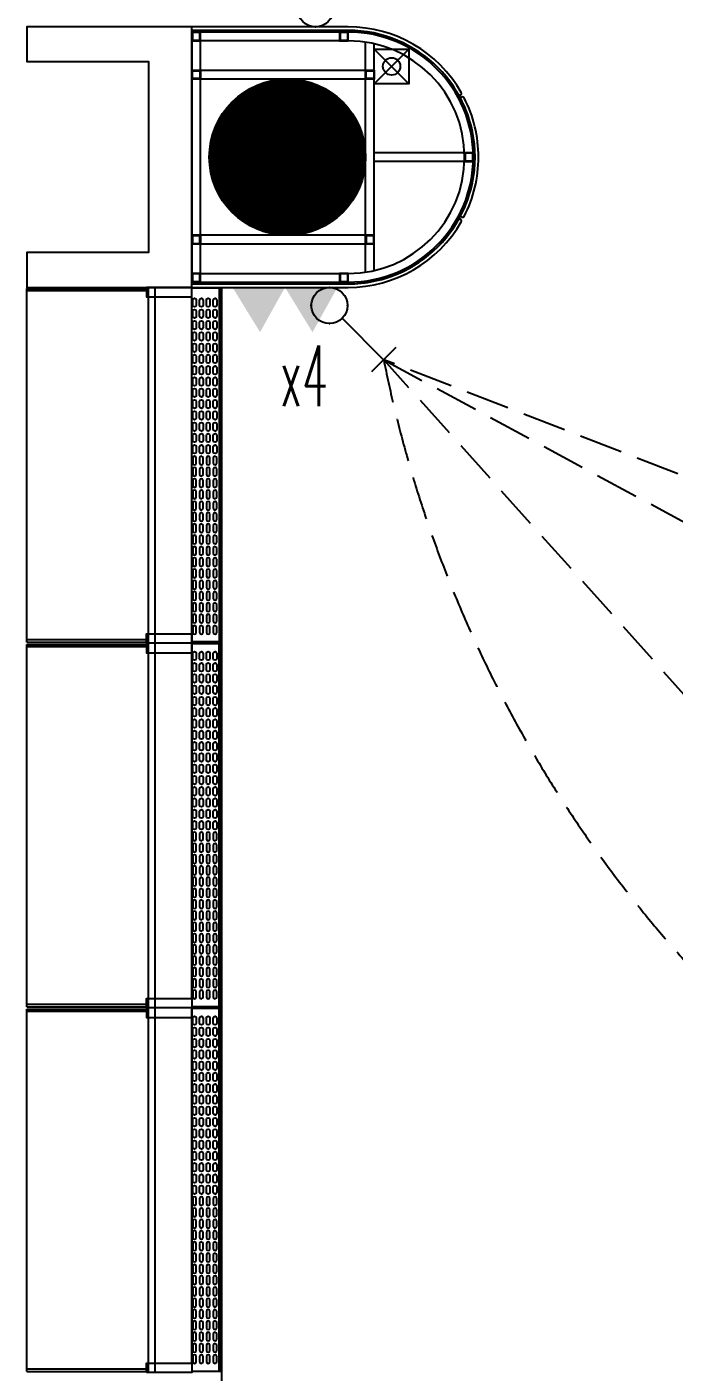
# Model space of a CAD drawing. Extents: x -284868 to 304789, y -137694 to 137894.
# Drawn here: x -79657 to -75930, y -92335 to -84588 of the extents above; entities that cross this region are included whole.
import ezdxf
from ezdxf.enums import TextEntityAlignment as Align

# ---------------------------------------------------------------- set-up
doc = ezdxf.new("R2010")
doc.units = 0
doc.linetypes.add('DASH', pattern=[0.35, 0.25, -0.1])
doc.layers.get('0').update_dxf_attribs({"linetype": 'CONTINUOUS'})
for name, color, linetype in [('0-建筑外轮廓', 8, 'CONTINUOUS'), ('0-建筑柱体', 251, 'CONTINUOUS'), ('0-消防栓(给排水)', 9, 'CONTINUOUS'), ('0-窗', 11, 'CONTINUOUS'), ('EQUIP-照明', 3, 'CONTINUOUS'), ('F-地漏', 8, 'CONTINUOUS'), ('P-完成面', 42, 'CONTINUOUS'), ('P-平面家具', 3, 'CONTINUOUS'), ('TEXT_照明_回路标注', 41, 'CONTINUOUS'), ('WIRE-照明', 130, 'CONTINUOUS')]:
    doc.layers.add(name, color=color, linetype=linetype)
doc.styles.add('HZ_e', font='simplex.shx', dxfattribs={"width": 0.8, "bigfont": 'hztxt.shx'})
doc.styles.get("Standard").update_dxf_attribs({"font": 'GBENOR', "bigfont": 'GBCBIG'})

# ---------------------------------------------------------------- blocks, each defined once
blk = doc.blocks.new('_YZH')
at = {"const_width": 0.5}
blk.add_lwpolyline([(-0.25, 0, 1), (0.25, 0, 1)], format="xyb", close=True, dxfattribs=at)
at = {"color": 4}
blk.add_circle((0, 0), 0.5, dxfattribs=at)
blk = doc.blocks.new('sgASGHHHH')
at = {"xscale": 900, "yscale": 900, "zscale": 900}
blk.add_blockref('_YZH', (-119845.8, -903674), dxfattribs=at)
blk = doc.blocks.new('A$C3B8026B3')
for p, q in [((949.5, 31455), (949.5, 33395)), ((949.5, 29355), (949.5, 31345)), ((949.5, 27255), (949.5, 29245))]:
    blk.add_line(p, q)
at = {"elevation": 0}
for points in [[(0, 33444), (688, 33444), (688, 33429.5), (0, 33429.5)], [(0, 31406), (688, 31406), (688, 31420.5), (0, 31420.5)], [(0, 31394), (688, 31394), (688, 31379.5), (0, 31379.5)], [(0, 29306), (688, 29306), (688, 29320.5), (0, 29320.5)], [(0, 29294), (688, 29294), (688, 29279.5), (0, 29279.5)], [(0, 27206), (688, 27206), (688, 27220.5), (0, 27220.5)]]:
    blk.add_lwpolyline(points, dxfattribs=at)
for points in [[(0, 31406), (0, 33444)], [(700, 31400), (700, 33450)], [(737.5, 31400), (737.5, 33450)], [(0, 29306), (0, 31394)], [(700, 29300), (700, 31400)], [(737.5, 29300), (737.5, 31400)], [(0, 27206), (0, 29294)], [(700, 27200), (700, 29300)], [(737.5, 27200), (737.5, 29300)]]:
    blk.add_lwpolyline(points)
for points in [[(688, 33450), (688, 33395), (949.5, 33395), (949.5, 33450)], [(688, 31400), (688, 31455), (949.5, 31455), (949.5, 31400)], [(688, 31400), (688, 31345), (949.5, 31345), (949.5, 31400)], [(688, 29300), (688, 29355), (949.5, 29355), (949.5, 29300)], [(688, 29300), (688, 29245), (949.5, 29245), (949.5, 29300)], [(688, 27200), (688, 27255), (949.5, 27255), (949.5, 27200)]]:
    blk.add_lwpolyline(points, close=True)
blk = doc.blocks.new('LT-BLK-20221201170113', base_point=(81437.4, -6378.6))
for p, q in [((79349.4, -6218.5, 0), (81437.4, -6218.5)), ((79349.4, -6220.7, 0), (81437.4, -6220.7))]:
    blk.add_line(p, q)
blk.add_lwpolyline([(79349.4, -6208.1), (81437.4, -6208.1), (81437.4, -6378.6), (79349.4, -6378.6)], close=True)
for points in [[(79403.4, -6235), (79433.4, -6235, -1), (79433.4, -6255), (79403.4, -6255, -0.999999)], [(79403.4, -6274.4), (79433.4, -6274.4, -1), (79433.4, -6294.4), (79403.4, -6294.4, -0.999999)], [(79468.4, -6235), (79498.4, -6235, -1), (79498.4, -6255), (79468.4, -6255, -0.999999)], [(79468.4, -6274.4), (79498.4, -6274.4, -1), (79498.4, -6294.4), (79468.4, -6294.4, -0.999999)], [(79533.4, -6235), (79563.4, -6235, -1), (79563.4, -6255), (79533.4, -6255, -0.999999)], [(79533.4, -6274.4), (79563.4, -6274.4, -1), (79563.4, -6294.4), (79533.4, -6294.4, -0.999999)], [(79598.4, -6235), (79628.4, -6235, -1), (79628.4, -6255), (79598.4, -6255, -0.999999)], [(79598.4, -6274.4), (79628.4, -6274.4, -1), (79628.4, -6294.4), (79598.4, -6294.4, -0.999999)], [(79663.4, -6235), (79693.4, -6235, -1), (79693.4, -6255), (79663.4, -6255, -0.999999)], [(79663.4, -6274.4), (79693.4, -6274.4, -1), (79693.4, -6294.4), (79663.4, -6294.4, -0.999999)], [(79728.4, -6235), (79758.4, -6235, -1), (79758.4, -6255), (79728.4, -6255, -0.999999)], [(79728.4, -6274.4), (79758.4, -6274.4, -1), (79758.4, -6294.4), (79728.4, -6294.4, -0.999999)], [(79793.4, -6235), (79823.4, -6235, -1), (79823.4, -6255), (79793.4, -6255, -0.999999)], [(79793.4, -6274.4), (79823.4, -6274.4, -1), (79823.4, -6294.4), (79793.4, -6294.4, -0.999999)], [(79858.4, -6235), (79888.4, -6235, -1), (79888.4, -6255), (79858.4, -6255, -0.999999)], [(79858.4, -6274.4), (79888.4, -6274.4, -1), (79888.4, -6294.4), (79858.4, -6294.4, -0.999999)], [(79923.4, -6235), (79953.4, -6235, -1), (79953.4, -6255), (79923.4, -6255, -0.999999)], [(79923.4, -6274.4), (79953.4, -6274.4, -1), (79953.4, -6294.4), (79923.4, -6294.4, -0.999999)], [(79988.4, -6235), (80018.4, -6235, -1), (80018.4, -6255), (79988.4, -6255, -0.999999)], [(79988.4, -6274.4), (80018.4, -6274.4, -1), (80018.4, -6294.4), (79988.4, -6294.4, -0.999999)], [(80053.4, -6235), (80083.4, -6235, -1), (80083.4, -6255), (80053.4, -6255, -0.999999)], [(80053.4, -6274.4), (80083.4, -6274.4, -1), (80083.4, -6294.4), (80053.4, -6294.4, -0.999999)], [(80118.4, -6235), (80148.4, -6235, -1), (80148.4, -6255), (80118.4, -6255, -0.999999)], [(80118.4, -6274.4), (80148.4, -6274.4, -1), (80148.4, -6294.4), (80118.4, -6294.4, -0.999999)], [(80183.4, -6235), (80213.4, -6235, -1), (80213.4, -6255), (80183.4, -6255, -0.999999)], [(80183.4, -6274.4), (80213.4, -6274.4, -1), (80213.4, -6294.4), (80183.4, -6294.4, -0.999999)], [(80248.4, -6235), (80278.4, -6235, -1), (80278.4, -6255), (80248.4, -6255, -0.999999)], [(80248.4, -6274.4), (80278.4, -6274.4, -1), (80278.4, -6294.4), (80248.4, -6294.4, -0.999999)], [(80313.4, -6235), (80343.4, -6235, -1), (80343.4, -6255), (80313.4, -6255, -0.999999)], [(80313.4, -6274.4), (80343.4, -6274.4, -1), (80343.4, -6294.4), (80313.4, -6294.4, -0.999999)], [(80408.4, -6235), (80378.4, -6235, 1), (80378.4, -6255), (80408.4, -6255, 0.999999)], [(80408.4, -6274.4), (80378.4, -6274.4, 1), (80378.4, -6294.4), (80408.4, -6294.4, 0.999999)], [(80473.4, -6235), (80443.4, -6235, 1), (80443.4, -6255), (80473.4, -6255, 0.999999)], [(80473.4, -6274.4), (80443.4, -6274.4, 1), (80443.4, -6294.4), (80473.4, -6294.4, 0.999999)], [(80538.4, -6235), (80508.4, -6235, 1), (80508.4, -6255), (80538.4, -6255, 0.999999)], [(80538.4, -6274.4), (80508.4, -6274.4, 1), (80508.4, -6294.4), (80538.4, -6294.4, 0.999999)], [(80603.4, -6235), (80573.4, -6235, 1), (80573.4, -6255), (80603.4, -6255, 0.999999)], [(80603.4, -6274.4), (80573.4, -6274.4, 1), (80573.4, -6294.4), (80603.4, -6294.4, 0.999999)], [(80668.4, -6235), (80638.4, -6235, 1), (80638.4, -6255), (80668.4, -6255, 0.999999)], [(80668.4, -6274.4), (80638.4, -6274.4, 1), (80638.4, -6294.4), (80668.4, -6294.4, 0.999999)], [(80733.4, -6235), (80703.4, -6235, 1), (80703.4, -6255), (80733.4, -6255, 0.999999)], [(80733.4, -6274.4), (80703.4, -6274.4, 1), (80703.4, -6294.4), (80733.4, -6294.4, 0.999999)], [(80798.4, -6235), (80768.4, -6235, 1), (80768.4, -6255), (80798.4, -6255, 0.999999)], [(80798.4, -6274.4), (80768.4, -6274.4, 1), (80768.4, -6294.4), (80798.4, -6294.4, 0.999999)], [(80863.4, -6235), (80833.4, -6235, 1), (80833.4, -6255), (80863.4, -6255, 0.999999)], [(80863.4, -6274.4), (80833.4, -6274.4, 1), (80833.4, -6294.4), (80863.4, -6294.4, 0.999999)], [(80928.4, -6235), (80898.4, -6235, 1), (80898.4, -6255), (80928.4, -6255, 0.999999)], [(80928.4, -6274.4), (80898.4, -6274.4, 1), (80898.4, -6294.4), (80928.4, -6294.4, 0.999999)], [(80993.4, -6235), (80963.4, -6235, 1), (80963.4, -6255), (80993.4, -6255, 0.999999)], [(80993.4, -6274.4), (80963.4, -6274.4, 1), (80963.4, -6294.4), (80993.4, -6294.4, 0.999999)], [(81058.4, -6235), (81028.4, -6235, 1), (81028.4, -6255), (81058.4, -6255, 0.999999)], [(81058.4, -6274.4), (81028.4, -6274.4, 1), (81028.4, -6294.4), (81058.4, -6294.4, 0.999999)], [(81123.4, -6235), (81093.4, -6235, 1), (81093.4, -6255), (81123.4, -6255, 0.999999)], [(81123.4, -6274.4), (81093.4, -6274.4, 1), (81093.4, -6294.4), (81123.4, -6294.4, 0.999999)], [(81188.4, -6235), (81158.4, -6235, 1), (81158.4, -6255), (81188.4, -6255, 0.999999)], [(81188.4, -6274.4), (81158.4, -6274.4, 1), (81158.4, -6294.4), (81188.4, -6294.4, 0.999999)], [(81253.4, -6235), (81223.4, -6235, 1), (81223.4, -6255), (81253.4, -6255, 0.999999)], [(81253.4, -6274.4), (81223.4, -6274.4, 1), (81223.4, -6294.4), (81253.4, -6294.4, 0.999999)], [(81318.4, -6235), (81288.4, -6235, 1), (81288.4, -6255), (81318.4, -6255, 0.999999)], [(81318.4, -6274.4), (81288.4, -6274.4, 1), (81288.4, -6294.4), (81318.4, -6294.4, 0.999999)], [(81383.4, -6235), (81353.4, -6235, 1), (81353.4, -6255), (81383.4, -6255, 0.999999)], [(81383.4, -6274.4), (81353.4, -6274.4, 1), (81353.4, -6294.4), (81383.4, -6294.4, 0.999999)], [(79403.4, -6313.8), (79433.4, -6313.8, -1), (79433.4, -6333.8), (79403.4, -6333.8, -0.999999)], [(79468.4, -6313.8), (79498.4, -6313.8, -1), (79498.4, -6333.8), (79468.4, -6333.8, -0.999999)], [(79533.4, -6313.8), (79563.4, -6313.8, -1), (79563.4, -6333.8), (79533.4, -6333.8, -0.999999)], [(79598.4, -6313.8), (79628.4, -6313.8, -1), (79628.4, -6333.8), (79598.4, -6333.8, -0.999999)], [(79663.4, -6313.8), (79693.4, -6313.8, -1), (79693.4, -6333.8), (79663.4, -6333.8, -0.999999)], [(79728.4, -6313.8), (79758.4, -6313.8, -1), (79758.4, -6333.8), (79728.4, -6333.8, -0.999999)], [(79793.4, -6313.8), (79823.4, -6313.8, -1), (79823.4, -6333.8), (79793.4, -6333.8, -0.999999)], [(79858.4, -6313.8), (79888.4, -6313.8, -1), (79888.4, -6333.8), (79858.4, -6333.8, -0.999999)], [(79923.4, -6313.8), (79953.4, -6313.8, -1), (79953.4, -6333.8), (79923.4, -6333.8, -0.999999)], [(79988.4, -6313.8), (80018.4, -6313.8, -1), (80018.4, -6333.8), (79988.4, -6333.8, -0.999999)], [(80053.4, -6313.8), (80083.4, -6313.8, -1), (80083.4, -6333.8), (80053.4, -6333.8, -0.999999)], [(80118.4, -6313.8), (80148.4, -6313.8, -1), (80148.4, -6333.8), (80118.4, -6333.8, -0.999999)], [(80183.4, -6313.8), (80213.4, -6313.8, -1), (80213.4, -6333.8), (80183.4, -6333.8, -0.999999)], [(80248.4, -6313.8), (80278.4, -6313.8, -1), (80278.4, -6333.8), (80248.4, -6333.8, -0.999999)], [(80313.4, -6313.8), (80343.4, -6313.8, -1), (80343.4, -6333.8), (80313.4, -6333.8, -0.999999)], [(80408.4, -6313.8), (80378.4, -6313.8, 1), (80378.4, -6333.8), (80408.4, -6333.8, 0.999999)], [(80473.4, -6313.8), (80443.4, -6313.8, 1), (80443.4, -6333.8), (80473.4, -6333.8, 0.999999)], [(80538.4, -6313.8), (80508.4, -6313.8, 1), (80508.4, -6333.8), (80538.4, -6333.8, 0.999999)], [(80603.4, -6313.8), (80573.4, -6313.8, 1), (80573.4, -6333.8), (80603.4, -6333.8, 0.999999)], [(80668.4, -6313.8), (80638.4, -6313.8, 1), (80638.4, -6333.8), (80668.4, -6333.8, 0.999999)], [(80733.4, -6313.8), (80703.4, -6313.8, 1), (80703.4, -6333.8), (80733.4, -6333.8, 0.999999)], [(80798.4, -6313.8), (80768.4, -6313.8, 1), (80768.4, -6333.8), (80798.4, -6333.8, 0.999999)], [(80863.4, -6313.8), (80833.4, -6313.8, 1), (80833.4, -6333.8), (80863.4, -6333.8, 0.999999)], [(80928.4, -6313.8), (80898.4, -6313.8, 1), (80898.4, -6333.8), (80928.4, -6333.8, 0.999999)], [(80993.4, -6313.8), (80963.4, -6313.8, 1), (80963.4, -6333.8), (80993.4, -6333.8, 0.999999)], [(81058.4, -6313.8), (81028.4, -6313.8, 1), (81028.4, -6333.8), (81058.4, -6333.8, 0.999999)], [(81123.4, -6313.8), (81093.4, -6313.8, 1), (81093.4, -6333.8), (81123.4, -6333.8, 0.999999)], [(81188.4, -6313.8), (81158.4, -6313.8, 1), (81158.4, -6333.8), (81188.4, -6333.8, 0.999999)], [(81253.4, -6313.8), (81223.4, -6313.8, 1), (81223.4, -6333.8), (81253.4, -6333.8, 0.999999)], [(81318.4, -6313.8), (81288.4, -6313.8, 1), (81288.4, -6333.8), (81318.4, -6333.8, 0.999999)], [(81383.4, -6313.8), (81353.4, -6313.8, 1), (81353.4, -6333.8), (81383.4, -6333.8, 0.999999)], [(79403.4, -6353.1), (79433.4, -6353.1, -1), (79433.4, -6373.1), (79403.4, -6373.1, -0.999999)], [(79468.4, -6353.1), (79498.4, -6353.1, -1), (79498.4, -6373.1), (79468.4, -6373.1, -0.999999)], [(79533.4, -6353.1), (79563.4, -6353.1, -1), (79563.4, -6373.1), (79533.4, -6373.1, -0.999999)], [(79598.4, -6353.1), (79628.4, -6353.1, -1), (79628.4, -6373.1), (79598.4, -6373.1, -0.999999)], [(79663.4, -6353.1), (79693.4, -6353.1, -1), (79693.4, -6373.1), (79663.4, -6373.1, -0.999999)], [(79728.4, -6353.1), (79758.4, -6353.1, -1), (79758.4, -6373.1), (79728.4, -6373.1, -0.999999)], [(79793.4, -6353.1), (79823.4, -6353.1, -1), (79823.4, -6373.1), (79793.4, -6373.1, -0.999999)], [(79858.4, -6353.1), (79888.4, -6353.1, -1), (79888.4, -6373.1), (79858.4, -6373.1, -0.999999)], [(79923.4, -6353.1), (79953.4, -6353.1, -1), (79953.4, -6373.1), (79923.4, -6373.1, -0.999999)], [(79988.4, -6353.1), (80018.4, -6353.1, -1), (80018.4, -6373.1), (79988.4, -6373.1, -0.999999)], [(80053.4, -6353.1), (80083.4, -6353.1, -1), (80083.4, -6373.1), (80053.4, -6373.1, -0.999999)], [(80118.4, -6353.1), (80148.4, -6353.1, -1), (80148.4, -6373.1), (80118.4, -6373.1, -0.999999)], [(80183.4, -6353.1), (80213.4, -6353.1, -1), (80213.4, -6373.1), (80183.4, -6373.1, -0.999999)], [(80248.4, -6353.1), (80278.4, -6353.1, -1), (80278.4, -6373.1), (80248.4, -6373.1, -0.999999)], [(80313.4, -6353.1), (80343.4, -6353.1, -1), (80343.4, -6373.1), (80313.4, -6373.1, -0.999999)], [(80408.4, -6353.1), (80378.4, -6353.1, 1), (80378.4, -6373.1), (80408.4, -6373.1, 0.999999)], [(80473.4, -6353.1), (80443.4, -6353.1, 1), (80443.4, -6373.1), (80473.4, -6373.1, 0.999999)], [(80538.4, -6353.1), (80508.4, -6353.1, 1), (80508.4, -6373.1), (80538.4, -6373.1, 0.999999)], [(80603.4, -6353.1), (80573.4, -6353.1, 1), (80573.4, -6373.1), (80603.4, -6373.1, 0.999999)], [(80668.4, -6353.1), (80638.4, -6353.1, 1), (80638.4, -6373.1), (80668.4, -6373.1, 0.999999)], [(80733.4, -6353.1), (80703.4, -6353.1, 1), (80703.4, -6373.1), (80733.4, -6373.1, 0.999999)], [(80798.4, -6353.1), (80768.4, -6353.1, 1), (80768.4, -6373.1), (80798.4, -6373.1, 0.999999)], [(80863.4, -6353.1), (80833.4, -6353.1, 1), (80833.4, -6373.1), (80863.4, -6373.1, 0.999999)], [(80928.4, -6353.1), (80898.4, -6353.1, 1), (80898.4, -6373.1), (80928.4, -6373.1, 0.999999)], [(80993.4, -6353.1), (80963.4, -6353.1, 1), (80963.4, -6373.1), (80993.4, -6373.1, 0.999999)], [(81058.4, -6353.1), (81028.4, -6353.1, 1), (81028.4, -6373.1), (81058.4, -6373.1, 0.999999)], [(81123.4, -6353.1), (81093.4, -6353.1, 1), (81093.4, -6373.1), (81123.4, -6373.1, 0.999999)], [(81188.4, -6353.1), (81158.4, -6353.1, 1), (81158.4, -6373.1), (81188.4, -6373.1, 0.999999)], [(81253.4, -6353.1), (81223.4, -6353.1, 1), (81223.4, -6373.1), (81253.4, -6373.1, 0.999999)], [(81318.4, -6353.1), (81288.4, -6353.1, 1), (81288.4, -6373.1), (81318.4, -6373.1, 0.999999)], [(81383.4, -6353.1), (81353.4, -6353.1, 1), (81353.4, -6373.1), (81383.4, -6373.1, 0.999999)]]:
    blk.add_lwpolyline(points, format="xyb", close=True)
blk = doc.blocks.new('A$C678165FB')
for p, q in [((-36642.5, 31794, 0), (-36642.5, 29756)), ((-36640.4, 31794, 0), (-36640.4, 29756))]:
    blk.add_line(p, q)
blk.add_lwpolyline([(-36630, 31794), (-36630, 29756), (-36800.5, 29756), (-36800.5, 31794)], close=True)
blk.add_lwpolyline([(-36630.5, 31800), (-36630.5, 19300)])
for points in [[(-36775, 31725), (-36775, 31695, -1), (-36795, 31695), (-36795, 31725, -0.999999)], [(-36735.6, 31725), (-36735.6, 31695, -1), (-36755.6, 31695), (-36755.6, 31725, -0.999999)], [(-36696.3, 31725), (-36696.3, 31695, -1), (-36716.3, 31695), (-36716.3, 31725, -0.999999)], [(-36656.9, 31725), (-36656.9, 31695, -1), (-36676.9, 31695), (-36676.9, 31725, -0.999999)], [(-36775, 31660), (-36775, 31630, -1), (-36795, 31630), (-36795, 31660, -0.999999)], [(-36735.6, 31660), (-36735.6, 31630, -1), (-36755.6, 31630), (-36755.6, 31660, -0.999999)], [(-36696.3, 31660), (-36696.3, 31630, -1), (-36716.3, 31630), (-36716.3, 31660, -0.999999)], [(-36656.9, 31660), (-36656.9, 31630, -1), (-36676.9, 31630), (-36676.9, 31660, -0.999999)], [(-36775, 31595), (-36775, 31565, -1), (-36795, 31565), (-36795, 31595, -0.999999)], [(-36775, 31530), (-36775, 31500, -1), (-36795, 31500), (-36795, 31530, -0.999999)], [(-36735.6, 31595), (-36735.6, 31565, -1), (-36755.6, 31565), (-36755.6, 31595, -0.999999)], [(-36735.6, 31530), (-36735.6, 31500, -1), (-36755.6, 31500), (-36755.6, 31530, -0.999999)], [(-36696.3, 31595), (-36696.3, 31565, -1), (-36716.3, 31565), (-36716.3, 31595, -0.999999)], [(-36696.3, 31530), (-36696.3, 31500, -1), (-36716.3, 31500), (-36716.3, 31530, -0.999999)], [(-36656.9, 31595), (-36656.9, 31565, -1), (-36676.9, 31565), (-36676.9, 31595, -0.999999)], [(-36656.9, 31530), (-36656.9, 31500, -1), (-36676.9, 31500), (-36676.9, 31530, -0.999999)], [(-36775, 31465), (-36775, 31435, -1), (-36795, 31435), (-36795, 31465, -0.999999)], [(-36735.6, 31465), (-36735.6, 31435, -1), (-36755.6, 31435), (-36755.6, 31465, -0.999999)], [(-36696.3, 31465), (-36696.3, 31435, -1), (-36716.3, 31435), (-36716.3, 31465, -0.999999)], [(-36656.9, 31465), (-36656.9, 31435, -1), (-36676.9, 31435), (-36676.9, 31465, -0.999999)], [(-36775, 31400), (-36775, 31370, -1), (-36795, 31370), (-36795, 31400, -0.999999)], [(-36735.6, 31400), (-36735.6, 31370, -1), (-36755.6, 31370), (-36755.6, 31400, -0.999999)], [(-36696.3, 31400), (-36696.3, 31370, -1), (-36716.3, 31370), (-36716.3, 31400, -0.999999)], [(-36656.9, 31400), (-36656.9, 31370, -1), (-36676.9, 31370), (-36676.9, 31400, -0.999999)], [(-36775, 31335), (-36775, 31305, -1), (-36795, 31305), (-36795, 31335, -0.999999)], [(-36735.6, 31335), (-36735.6, 31305, -1), (-36755.6, 31305), (-36755.6, 31335, -0.999999)], [(-36696.3, 31335), (-36696.3, 31305, -1), (-36716.3, 31305), (-36716.3, 31335, -0.999999)], [(-36656.9, 31335), (-36656.9, 31305, -1), (-36676.9, 31305), (-36676.9, 31335, -0.999999)], [(-36775, 31270), (-36775, 31240, -1), (-36795, 31240), (-36795, 31270, -0.999999)], [(-36735.6, 31270), (-36735.6, 31240, -1), (-36755.6, 31240), (-36755.6, 31270, -0.999999)], [(-36696.3, 31270), (-36696.3, 31240, -1), (-36716.3, 31240), (-36716.3, 31270, -0.999999)], [(-36656.9, 31270), (-36656.9, 31240, -1), (-36676.9, 31240), (-36676.9, 31270, -0.999999)], [(-36775, 31205), (-36775, 31175, -1), (-36795, 31175), (-36795, 31205, -0.999999)], [(-36775, 31140), (-36775, 31110, -1), (-36795, 31110), (-36795, 31140, -0.999999)], [(-36735.6, 31205), (-36735.6, 31175, -1), (-36755.6, 31175), (-36755.6, 31205, -0.999999)], [(-36735.6, 31140), (-36735.6, 31110, -1), (-36755.6, 31110), (-36755.6, 31140, -0.999999)], [(-36696.3, 31205), (-36696.3, 31175, -1), (-36716.3, 31175), (-36716.3, 31205, -0.999999)], [(-36696.3, 31140), (-36696.3, 31110, -1), (-36716.3, 31110), (-36716.3, 31140, -0.999999)], [(-36656.9, 31205), (-36656.9, 31175, -1), (-36676.9, 31175), (-36676.9, 31205, -0.999999)], [(-36656.9, 31140), (-36656.9, 31110, -1), (-36676.9, 31110), (-36676.9, 31140, -0.999999)], [(-36775, 31075), (-36775, 31045, -1), (-36795, 31045), (-36795, 31075, -0.999999)], [(-36735.6, 31075), (-36735.6, 31045, -1), (-36755.6, 31045), (-36755.6, 31075, -0.999999)], [(-36696.3, 31075), (-36696.3, 31045, -1), (-36716.3, 31045), (-36716.3, 31075, -0.999999)], [(-36656.9, 31075), (-36656.9, 31045, -1), (-36676.9, 31045), (-36676.9, 31075, -0.999999)], [(-36775, 31010), (-36775, 30980, -1), (-36795, 30980), (-36795, 31010, -0.999999)], [(-36735.6, 31010), (-36735.6, 30980, -1), (-36755.6, 30980), (-36755.6, 31010, -0.999999)], [(-36696.3, 31010), (-36696.3, 30980, -1), (-36716.3, 30980), (-36716.3, 31010, -0.999999)], [(-36656.9, 31010), (-36656.9, 30980, -1), (-36676.9, 30980), (-36676.9, 31010, -0.999999)], [(-36775, 30945), (-36775, 30915, -1), (-36795, 30915), (-36795, 30945, -0.999999)], [(-36735.6, 30945), (-36735.6, 30915, -1), (-36755.6, 30915), (-36755.6, 30945, -0.999999)], [(-36696.3, 30945), (-36696.3, 30915, -1), (-36716.3, 30915), (-36716.3, 30945, -0.999999)], [(-36656.9, 30945), (-36656.9, 30915, -1), (-36676.9, 30915), (-36676.9, 30945, -0.999999)], [(-36775, 30880), (-36775, 30850, -1), (-36795, 30850), (-36795, 30880, -0.999999)], [(-36735.6, 30880), (-36735.6, 30850, -1), (-36755.6, 30850), (-36755.6, 30880, -0.999999)], [(-36696.3, 30880), (-36696.3, 30850, -1), (-36716.3, 30850), (-36716.3, 30880, -0.999999)], [(-36656.9, 30880), (-36656.9, 30850, -1), (-36676.9, 30850), (-36676.9, 30880, -0.999999)], [(-36775, 30785), (-36775, 30815, 1), (-36795, 30815), (-36795, 30785, 0.999999)], [(-36775, 30720), (-36775, 30750, 1), (-36795, 30750), (-36795, 30720, 0.999999)], [(-36735.6, 30785), (-36735.6, 30815, 1), (-36755.6, 30815), (-36755.6, 30785, 0.999999)], [(-36735.6, 30720), (-36735.6, 30750, 1), (-36755.6, 30750), (-36755.6, 30720, 0.999999)], [(-36696.3, 30785), (-36696.3, 30815, 1), (-36716.3, 30815), (-36716.3, 30785, 0.999999)], [(-36696.3, 30720), (-36696.3, 30750, 1), (-36716.3, 30750), (-36716.3, 30720, 0.999999)], [(-36656.9, 30785), (-36656.9, 30815, 1), (-36676.9, 30815), (-36676.9, 30785, 0.999999)], [(-36656.9, 30720), (-36656.9, 30750, 1), (-36676.9, 30750), (-36676.9, 30720, 0.999999)], [(-36775, 30655), (-36775, 30685, 1), (-36795, 30685), (-36795, 30655, 0.999999)], [(-36735.6, 30655), (-36735.6, 30685, 1), (-36755.6, 30685), (-36755.6, 30655, 0.999999)], [(-36696.3, 30655), (-36696.3, 30685, 1), (-36716.3, 30685), (-36716.3, 30655, 0.999999)], [(-36656.9, 30655), (-36656.9, 30685, 1), (-36676.9, 30685), (-36676.9, 30655, 0.999999)], [(-36775, 30590), (-36775, 30620, 1), (-36795, 30620), (-36795, 30590, 0.999999)], [(-36735.6, 30590), (-36735.6, 30620, 1), (-36755.6, 30620), (-36755.6, 30590, 0.999999)], [(-36696.3, 30590), (-36696.3, 30620, 1), (-36716.3, 30620), (-36716.3, 30590, 0.999999)], [(-36656.9, 30590), (-36656.9, 30620, 1), (-36676.9, 30620), (-36676.9, 30590, 0.999999)], [(-36775, 30525), (-36775, 30555, 1), (-36795, 30555), (-36795, 30525, 0.999999)], [(-36735.6, 30525), (-36735.6, 30555, 1), (-36755.6, 30555), (-36755.6, 30525, 0.999999)], [(-36696.3, 30525), (-36696.3, 30555, 1), (-36716.3, 30555), (-36716.3, 30525, 0.999999)], [(-36656.9, 30525), (-36656.9, 30555, 1), (-36676.9, 30555), (-36676.9, 30525, 0.999999)], [(-36775, 30460), (-36775, 30490, 1), (-36795, 30490), (-36795, 30460, 0.999999)], [(-36735.6, 30460), (-36735.6, 30490, 1), (-36755.6, 30490), (-36755.6, 30460, 0.999999)], [(-36696.3, 30460), (-36696.3, 30490, 1), (-36716.3, 30490), (-36716.3, 30460, 0.999999)], [(-36656.9, 30460), (-36656.9, 30490, 1), (-36676.9, 30490), (-36676.9, 30460, 0.999999)], [(-36775, 30395), (-36775, 30425, 1), (-36795, 30425), (-36795, 30395, 0.999999)], [(-36775, 30330), (-36775, 30360, 1), (-36795, 30360), (-36795, 30330, 0.999999)], [(-36735.6, 30395), (-36735.6, 30425, 1), (-36755.6, 30425), (-36755.6, 30395, 0.999999)], [(-36735.6, 30330), (-36735.6, 30360, 1), (-36755.6, 30360), (-36755.6, 30330, 0.999999)], [(-36696.3, 30395), (-36696.3, 30425, 1), (-36716.3, 30425), (-36716.3, 30395, 0.999999)], [(-36696.3, 30330), (-36696.3, 30360, 1), (-36716.3, 30360), (-36716.3, 30330, 0.999999)], [(-36656.9, 30395), (-36656.9, 30425, 1), (-36676.9, 30425), (-36676.9, 30395, 0.999999)], [(-36656.9, 30330), (-36656.9, 30360, 1), (-36676.9, 30360), (-36676.9, 30330, 0.999999)], [(-36775, 30265), (-36775, 30295, 1), (-36795, 30295), (-36795, 30265, 0.999999)], [(-36735.6, 30265), (-36735.6, 30295, 1), (-36755.6, 30295), (-36755.6, 30265, 0.999999)], [(-36696.3, 30265), (-36696.3, 30295, 1), (-36716.3, 30295), (-36716.3, 30265, 0.999999)], [(-36656.9, 30265), (-36656.9, 30295, 1), (-36676.9, 30295), (-36676.9, 30265, 0.999999)], [(-36775, 30200), (-36775, 30230, 1), (-36795, 30230), (-36795, 30200, 0.999999)], [(-36735.6, 30200), (-36735.6, 30230, 1), (-36755.6, 30230), (-36755.6, 30200, 0.999999)], [(-36696.3, 30200), (-36696.3, 30230, 1), (-36716.3, 30230), (-36716.3, 30200, 0.999999)], [(-36656.9, 30200), (-36656.9, 30230, 1), (-36676.9, 30230), (-36676.9, 30200, 0.999999)], [(-36775, 30135), (-36775, 30165, 1), (-36795, 30165), (-36795, 30135, 0.999999)], [(-36735.6, 30135), (-36735.6, 30165, 1), (-36755.6, 30165), (-36755.6, 30135, 0.999999)], [(-36696.3, 30135), (-36696.3, 30165, 1), (-36716.3, 30165), (-36716.3, 30135, 0.999999)], [(-36656.9, 30135), (-36656.9, 30165, 1), (-36676.9, 30165), (-36676.9, 30135, 0.999999)], [(-36775, 30070), (-36775, 30100, 1), (-36795, 30100), (-36795, 30070, 0.999999)], [(-36735.6, 30070), (-36735.6, 30100, 1), (-36755.6, 30100), (-36755.6, 30070, 0.999999)], [(-36696.3, 30070), (-36696.3, 30100, 1), (-36716.3, 30100), (-36716.3, 30070, 0.999999)], [(-36656.9, 30070), (-36656.9, 30100, 1), (-36676.9, 30100), (-36676.9, 30070, 0.999999)], [(-36775, 30005), (-36775, 30035, 1), (-36795, 30035), (-36795, 30005, 0.999999)], [(-36735.6, 30005), (-36735.6, 30035, 1), (-36755.6, 30035), (-36755.6, 30005, 0.999999)], [(-36696.3, 30005), (-36696.3, 30035, 1), (-36716.3, 30035), (-36716.3, 30005, 0.999999)], [(-36656.9, 30005), (-36656.9, 30035, 1), (-36676.9, 30035), (-36676.9, 30005, 0.999999)], [(-36775, 29940), (-36775, 29970, 1), (-36795, 29970), (-36795, 29940, 0.999999)], [(-36775, 29875), (-36775, 29905, 1), (-36795, 29905), (-36795, 29875, 0.999999)], [(-36735.6, 29940), (-36735.6, 29970, 1), (-36755.6, 29970), (-36755.6, 29940, 0.999999)], [(-36735.6, 29875), (-36735.6, 29905, 1), (-36755.6, 29905), (-36755.6, 29875, 0.999999)], [(-36696.3, 29940), (-36696.3, 29970, 1), (-36716.3, 29970), (-36716.3, 29940, 0.999999)], [(-36696.3, 29875), (-36696.3, 29905, 1), (-36716.3, 29905), (-36716.3, 29875, 0.999999)], [(-36656.9, 29940), (-36656.9, 29970, 1), (-36676.9, 29970), (-36676.9, 29940, 0.999999)], [(-36656.9, 29875), (-36656.9, 29905, 1), (-36676.9, 29905), (-36676.9, 29875, 0.999999)], [(-36775, 29810), (-36775, 29840, 1), (-36795, 29840), (-36795, 29810, 0.999999)], [(-36735.6, 29810), (-36735.6, 29840, 1), (-36755.6, 29840), (-36755.6, 29810, 0.999999)], [(-36696.3, 29810), (-36696.3, 29840, 1), (-36716.3, 29840), (-36716.3, 29810, 0.999999)], [(-36656.9, 29810), (-36656.9, 29840, 1), (-36676.9, 29840), (-36676.9, 29810, 0.999999)]]:
    blk.add_lwpolyline(points, format="xyb", close=True)
at = {"xscale": -1, "rotation": 270}
for p in [(-36800.5, 29744), (-36800.5, 27644)]:
    blk.add_blockref('LT-BLK-20221201170113', p, dxfattribs=at)
blk = doc.blocks.new('A$C10332E08')
for p, q in [((250, 0), (0, 250)), ((250, 250), (0, 0))]:
    blk.add_line(p, q)
blk.add_lwpolyline([(0, 250), (250, 250), (250, 0), (0, 0)], close=True)
blk = doc.blocks.new('A$C2AC726D9')
blk.add_circle((449.9, -18180), 50)
at = {"xscale": 0.8, "yscale": 0.8, "zscale": 0.8, "rotation": 270}
blk.add_blockref('A$C10332E08', (349.9, -18080), dxfattribs=at)
blk = doc.blocks.new('A$C1d68b013')
at = {"layer": '0-建筑外轮廓', "color": 251}
for points in [[(0, -50), (50, -50), (50, 0), (0, 0)], [(3, -47), (47, -47), (47, -3), (3, -3)]]:
    blk.add_lwpolyline(points, close=True, dxfattribs=at)
blk = doc.blocks.new('A$Ca6733954')
for points in [[(0, 0), (-158.6, 258.1), (-301.9, 0)], [(301.9, 0), (143.3, 258.1), (0, 0)]]:
    blk.add_solid(points)
blk = doc.blocks.new('$equip$00002327')
for p, q in [((0.484, 0.975), (0.766, 0.692)), ((0.147, 0.356), (0.625, 0.833))]:
    blk.add_line(p, q)
blk.add_circle((0, 0.208), 0.208)
for p in [(0, 0.417), (-0.208, 0.208), (0.208, 0.208), (0, 0)]:
    blk.add_point(p)
at = {"color": 7, "flags": 1}
blk.add_attdef('A', text='', height=0.00002, dxfattribs=at).set_placement((0, 0), align=Align.MIDDLE_CENTER)

msp = doc.modelspace()

# ---------------------------------------------------------------- linework, layer by layer
at = {"layer": '0-建筑外轮廓', "color": 251}
for p, q in [((-77706.6, -86001), (-77706.6, -84676)), ((-77656.6, -85991.5), (-77656.6, -84685.5)), ((-77136.6, -85313.5), (-77656.6, -85313.5)), ((-77136.6, -85363.5), (-77656.6, -85363.5))]:
    msp.add_line(p, q, dxfattribs=at)
at = {"layer": '0-建筑外轮廓', "color": 42}
msp.add_lwpolyline([(-78707.1, -84588.5), (-79656.6, -84588.5), (-79656.6, -84788.5), (-78956.6, -84788.5), (-78956.6, -85888.5), (-79656.6, -85888.5), (-79656.6, -86088.5), (-78707.1, -86088.5)], close=True, dxfattribs=at)
for points in [[(-77168.1, -84984.6), (-77159.5, -84980.1, 0.424145), (-77155.5, -84966.3, 0.269101), (-77806.6, -84588.5), (-78707.1, -84588.5)], [(-78707.1, -86068.5), (-77806.6, -86068.5, 0.999999), (-77806.6, -84608.5), (-78707.1, -84608.5)], [(-77161, -85679.1), (-77152.2, -85683.8, 0.418177), (-77138.6, -85679.5, 0.11855), (-77056.6, -85338.5), (-77056.6, -85338.5, 0.11855), (-77138.6, -84997.5, 0.418177), (-77152.2, -84993.2), (-77161, -84997.8)], [(-77161, -85679.1, 0.121977), (-77076.6, -85338.5, 0.121977), (-77161, -84997.8, 0.121977)], [(-78707.1, -86088.5), (-77806.6, -86088.5, 0.269101), (-77155.5, -85710.7, 0.424145), (-77159.5, -85696.9), (-77168.1, -85692.3)], [(-78707.1, -86068.5), (-77806.6, -86068.5, 0.272654), (-77168.1, -85692.3, 0.272654)]]:
    msp.add_lwpolyline(points, format="xyb", dxfattribs=at)
at = {"layer": '0-建筑外轮廓', "color": 251}
for points in [[(-78707.1, -86058.5), (-77806.6, -86058.5, 0.999999), (-77806.6, -84618.5), (-78707.1, -84618.5)], [(-78707.1, -86008.5), (-77806.6, -86008.5, 0.999999), (-77806.6, -84668.5), (-78707.1, -84668.5)]]:
    msp.add_lwpolyline(points, format="xyb", dxfattribs=at)
for points in [[(-78657.1, -84668.5), (-78707.1, -84668.5), (-78707.1, -86008.5), (-78657.1, -86008.5)], [(-77706.6, -84888.5), (-78657.1, -84888.5), (-78657.1, -84838.5), (-77706.6, -84838.5)], [(-77706.6, -85788.5), (-78657.1, -85788.5), (-78657.1, -85838.5), (-77706.6, -85838.5)]]:
    msp.add_lwpolyline(points, close=True, dxfattribs=at)
at = {"layer": 'WIRE-照明', "color": 6, "linetype": 'DASH', "ltscale": 1000, "elevation": 0}
for points in [[(-73952, -87923.5), (-77602.3, -86505.1), (-72119.8, -89471.1)], [(-73952, -90574.4), (-77602.3, -86505.1)]]:
    msp.add_lwpolyline(points, dxfattribs=at)
at = {"layer": 'WIRE-照明', "color": 6, "linetype": 'DASH', "ltscale": 1000}
msp.add_arc((-70422.1, -85074.6), 7321.4, 191.26783, 256.73404, dxfattribs=at)

# ---------------------------------------------------------------- block references
at = {"layer": '0-建筑柱体'}
msp.add_blockref('sgASGHHHH', (41689.2, 818335.5), dxfattribs=at)
at = {"layer": '0-消防栓(给排水)', "color": 0}
msp.add_blockref('A$C2AC726D9', (-78006.6, -66635.8), dxfattribs=at)
at = {"layer": '0-窗'}
msp.add_blockref('A$C3B8026B3', (-79656.6, -119538.5), dxfattribs=at)
at = {"layer": 'EQUIP-照明', "xscale": 500, "yscale": 500, "zscale": 500}
msp.add_blockref('$equip$00002327', (-77994.9, -84588.5), dxfattribs=at)
at = {"layer": 'EQUIP-照明', "xscale": 500, "yscale": 500, "zscale": 500, "rotation": 270}
msp.add_blockref('$equip$00002327', (-78019, -86192.6), dxfattribs=at)
at = {"layer": 'F-地漏'}
msp.add_blockref('A$C678165FB', (-41906.6, -117885.8), dxfattribs=at)
at = {"layer": 'P-完成面', "color": 1, "ltscale": 3}
for p in [(-78707.1, -84618.5), (-77856.6, -84618.5), (-77136.6, -85313.5), (-78707.1, -85788.5), (-77706.6, -85788.5), (-78707.1, -86008.5), (-77856.6, -86008.5)]:
    msp.add_blockref('A$C1d68b013', p, dxfattribs=at)
at = {"layer": 'P-完成面', "color": 1, "ltscale": 3, "xscale": -1, "rotation": 180}
for p in [(-78707.1, -84888.5), (-77706.6, -84888.5)]:
    msp.add_blockref('A$C1d68b013', p, dxfattribs=at)
at = {"layer": 'P-平面家具', "linetype": 'DASH', "ltscale": 300, "rotation": 180}
msp.add_blockref('A$Ca6733954', (-78170.8, -86088.5), dxfattribs=at)

# ---------------------------------------------------------------- texts
at = {"layer": 'TEXT_照明_回路标注', "style": 'HZ_e', "width": 0.5}
msp.add_text('x4', height=350, dxfattribs=at).set_placement((-78200, -86773.6, 0.1))

doc.saveas('drawing.dxf')
